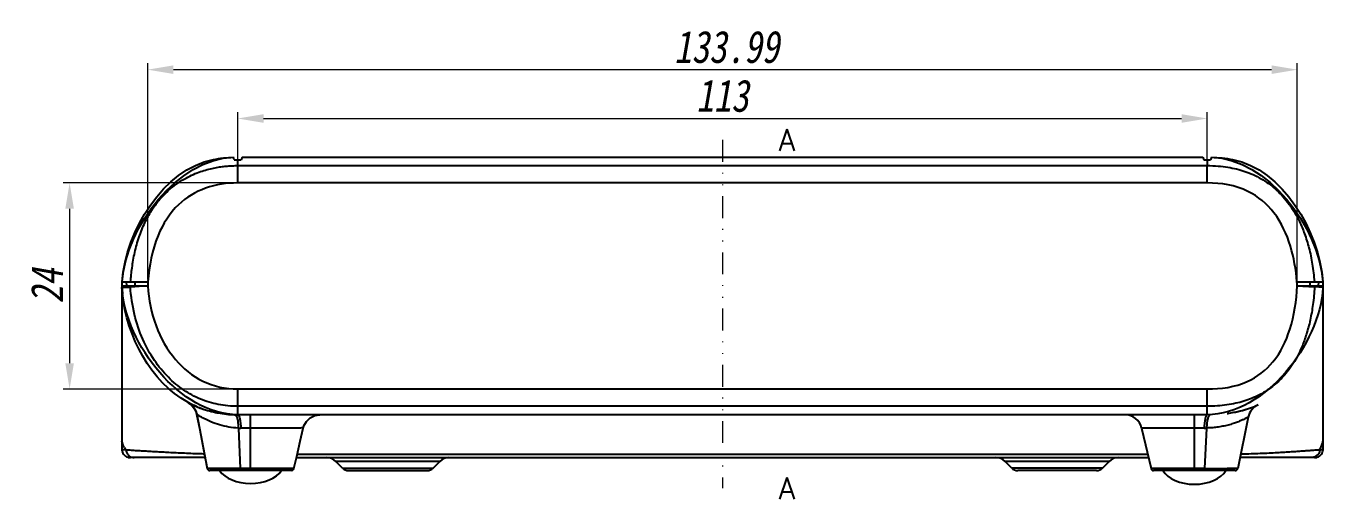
# Model space of a CAD drawing. Header units: millimetres. Extents: x 1571 to 1968, y -272 to 59.
# Drawn here: x 1618.2 to 1769.4, y 3.5 to 58.6 of the extents above; entities that cross this region are included whole.
import ezdxf
from ezdxf.enums import TextEntityAlignment as Align

# ---------------------------------------------------------------- set-up
doc = ezdxf.new("R2010")
doc.units = ezdxf.units.MM
doc.linetypes.add('DIVIDE', pattern=[31.75, 12.7, -6.35, 0, -6.35, 0, -6.35])
doc.layers.add('02___PRT_ALL_AXES', color=7, linetype='Continuous')
doc.layers.add('dim', color=82, linetype='Continuous', lineweight=9)
doc.layers.add('hatch', color=56, linetype='Continuous', lineweight=9)
doc.styles.add('wuwei', font='SimSun.ttf', dxfattribs={"width": 0.8, "oblique": 10})
doc.styles.add('样式 1', font='txt.shx')
doc.dimstyles.new('wuwei', dxfattribs={"dimscale": 1.5, "dimtxt": 2.5, "dimasz": 1.5, "dimexe": 0.3, "dimexo": 0.3, "dimgap": 0.5, "dimtad": 1, "dimdsep": 46, "dimtxsty": 'wuwei', "dimcen": 0, "dimclrd": 42, "dimclre": 256, "dimclrt": 256, "dimazin": 2, "dimtfac": 1, "dimtofl": 0, "dimtmove": 0, "dimatfit": 3, "dimfxl": 1, "dimlwd": 5, "dimlwe": 5, "dimarcsym": 0})

# ---------------------------------------------------------------- blocks, each defined once
blk = doc.blocks.new('*D20')
at = {"layer": 'Defpoints', "color": 0}
for p in [(1766.37, 53.54), (1632.38, 28.34), (1766.37, 28.34)]:
    blk.add_point(p, dxfattribs=at)
at = {"layer": 'dim', "color": 82, "lineweight": 5, "true_color": 0x35c922}
for p, q in [((1632.38, 29.09), (1632.38, 54.29)), ((1766.37, 29.09), (1766.37, 54.29))]:
    blk.add_line(p, q, dxfattribs=at)
at = {"layer": 'dim', "color": 42, "lineweight": 5}
blk.add_line((1635.38, 53.54), (1763.37, 53.54), dxfattribs=at)
at = {"layer": 'dim', "color": 42}
for points in [[(1635.38, 54.04), (1635.38, 53.04), (1632.38, 53.54)], [(1763.37, 54.04), (1763.37, 53.04), (1766.37, 53.54)]]:
    blk.add_solid(points, dxfattribs=at)
at = {"layer": 'dim', "color": 82, "true_color": 0x4bd605, "insert": (1699.87, 56.17), "char_height": 3.75, "attachment_point": 5, "style": 'wuwei'}
blk.add_mtext('133.99', dxfattribs=at)
blk = doc.blocks.new('*D21')
at = {"layer": 'Defpoints', "color": 0}
for p in [(1642.88, 40.34), (1623.28, 16.34), (1642.88, 16.34)]:
    blk.add_point(p, dxfattribs=at)
at = {"layer": 'dim', "color": 82, "lineweight": 5, "true_color": 0x35c922}
for p, q in [((1642.13, 40.34), (1622.53, 40.34)), ((1642.13, 16.34), (1622.53, 16.34))]:
    blk.add_line(p, q, dxfattribs=at)
at = {"layer": 'dim', "color": 42, "lineweight": 5}
blk.add_line((1623.28, 37.34), (1623.28, 19.34), dxfattribs=at)
at = {"layer": 'dim', "color": 42}
for points in [[(1622.78, 37.34), (1623.78, 37.34), (1623.28, 40.34)], [(1622.78, 19.34), (1623.78, 19.34), (1623.28, 16.34)]]:
    blk.add_solid(points, dxfattribs=at)
at = {"layer": 'dim', "color": 82, "true_color": 0x4bd605, "insert": (1620.65, 28.34), "char_height": 3.75, "attachment_point": 5, "rotation": 90, "style": 'wuwei'}
blk.add_mtext('24', dxfattribs=at)
blk = doc.blocks.new('*D32')
at = {"layer": 'Defpoints', "color": 0}
for p in [(1755.88, 47.85), (1642.88, 40.34), (1755.88, 40.34)]:
    blk.add_point(p, dxfattribs=at)
at = {"layer": 'dim', "color": 82, "lineweight": 5, "true_color": 0x35c922}
for p, q in [((1642.88, 41.09), (1642.88, 48.6)), ((1755.88, 41.09), (1755.88, 48.6))]:
    blk.add_line(p, q, dxfattribs=at)
at = {"layer": 'dim', "color": 42, "lineweight": 5}
blk.add_line((1645.88, 47.85), (1752.88, 47.85), dxfattribs=at)
at = {"layer": 'dim', "color": 42}
for points in [[(1645.88, 48.35), (1645.88, 47.35), (1642.88, 47.85)], [(1752.88, 48.35), (1752.88, 47.35), (1755.88, 47.85)]]:
    blk.add_solid(points, dxfattribs=at)
at = {"layer": 'dim', "color": 82, "true_color": 0x4bd605, "insert": (1699.38, 50.48), "char_height": 3.75, "attachment_point": 5, "style": 'wuwei'}
blk.add_mtext('113', dxfattribs=at)

msp = doc.modelspace()

# ---------------------------------------------------------------- linework, layer by layer
at = {"color": 7, "linetype": 'Continuous'}
for p, q in [((1642.475, 43.044), (1642.378, 43.336)), ((1642.475, 43.044), (1643.275, 43.044)), ((1642.875, 40.344), (1642.875, 43.044)), ((1642.875, 42.361), (1755.876, 42.361)), ((1643.375, 43.344), (1643.275, 43.044)), ((1643.375, 43.344), (1755.375, 43.344)), ((1755.375, 43.344), (1755.475, 43.044)), ((1755.475, 43.044), (1756.275, 43.044)), ((1755.875, 43.044), (1755.875, 42.361)), ((1755.875, 40.344), (1755.876, 42.361)), ((1756.373, 43.337), (1756.275, 43.044)), ((1755.875, 40.344), (1642.875, 40.344)), ((1629.405, 28.426), (1629.406, 28.844)), ((1629.406, 28.844), (1632.414, 28.844)), ((1629.935, 28.344), (1629.909, 28.844)), ((1630.936, 28.344), (1630.91, 28.844)), ((1766.336, 28.844), (1769.345, 28.844)), ((1767.841, 28.844), (1767.815, 28.344)), ((1768.842, 28.844), (1768.815, 28.344)), ((1769.345, 28.844), (1769.345, 28.426)), ((1629.375, 28.344), (1632.38, 28.344)), ((1629.375, 28.344), (1629.375, 9.327)), ((1629.386, 28.159), (1630.367, 28.219)), ((1629.405, 28.343), (1629.405, 28.426)), ((1629.909, 28.426), (1629.909, 28.344)), ((1632.38, 28.344), (1630.367, 28.219)), ((1766.371, 28.344), (1768.385, 28.226)), ((1766.371, 28.344), (1769.375, 28.344)), ((1769.366, 28.169), (1768.385, 28.226)), ((1768.842, 28.426), (1768.842, 28.344)), ((1769.345, 28.426), (1769.345, 28.343)), ((1769.375, 9.327), (1769.375, 28.344)), ((1642.875, 16.344), (1755.875, 16.344)), ((1642.875, 13.344), (1642.875, 16.344)), ((1755.875, 13.344), (1755.875, 16.344)), ((1637.101, 14.767), (1637.06, 14.789)), ((1637.067, 14.785), (1637.482, 14.485)), ((1637.992, 14.336), (1638.112, 14.288)), ((1755.875, 14.326), (1642.875, 14.326)), ((1760.431, 13.98), (1760.448, 13.985)), ((1761.4, 14.324), (1761.413, 14.329)), ((1638.026, 13.606), (1638.072, 13.426)), ((1638.109, 13.4), (1638.072, 13.426)), ((1638.109, 13.4), (1639.329, 7.087)), ((1755.875, 13.344), (1642.875, 13.344)), ((1644.375, 6.844), (1644.375, 13.344)), ((1754.375, 6.844), (1754.375, 13.344)), ((1760.658, 13.072), (1759.425, 7.083)), ((1642.948, 11.798), (1643.169, 7.076)), ((1644.375, 11.793), (1643.237, 11.793)), ((1748.233, 11.793), (1749.322, 7.076)), ((1755.514, 11.793), (1748.233, 11.793)), ((1755.795, 11.796), (1755.548, 7.076)), ((1639.083, 8.344), (1630.32, 8.344)), ((1649.715, 8.344), (1749.029, 8.344)), ((1649.807, 8.748), (1748.936, 8.748)), ((1666.436, 7.904), (1654.315, 7.904)), ((1655.083, 7.136), (1654.315, 7.904)), ((1665.668, 7.136), (1666.436, 7.904)), ((1733.083, 7.136), (1732.315, 7.904)), ((1744.436, 7.904), (1732.315, 7.904)), ((1743.668, 7.136), (1744.436, 7.904)), ((1768.431, 8.344), (1759.684, 8.344)), ((1639.329, 7.087), (1639.328, 7.087)), ((1649.135, 6.844), (1639.623, 6.844)), ((1643.566, 7.076), (1643.169, 7.076)), ((1643.972, 7.076), (1643.566, 7.076)), ((1644.375, 7.076), (1643.972, 7.076)), ((1645.42, 7.076), (1644.375, 7.076)), ((1645.688, 7.076), (1645.42, 7.076)), ((1655.083, 7.136), (1665.668, 7.136)), ((1655.79, 6.844), (1664.961, 6.844)), ((1743.668, 7.136), (1733.083, 7.136)), ((1742.961, 6.844), (1733.79, 6.844)), ((1749.869, 7.076), (1749.322, 7.076)), ((1759.131, 6.844), (1749.614, 6.844)), ((1750.464, 7.076), (1749.869, 7.076)), ((1755.548, 7.076), (1750.464, 7.076))]:
    msp.add_line(p, q, dxfattribs=at)
for points in [[(1637.482, 14.485), (1637.81, 14.084), (1638.026, 13.606)], [(1638.072, 13.426), (1638.447, 11.566), (1638.898, 9.291), (1639.328, 7.087)], [(1650.513, 11.798), (1650.587, 12.044), (1650.88, 12.57), (1651.317, 12.985), (1651.858, 13.251), (1652.453, 13.344)], [(1649.428, 7.078), (1649.75, 8.498), (1650.153, 10.252), (1650.513, 11.798)], [(1649.135, 6.844), (1649.274, 6.878), (1649.382, 6.973), (1649.428, 7.078)]]:
    msp.add_lwpolyline(points, dxfattribs=at)
for centre, radius, start, end in [((1657.496, 26.877), 25.159, 175.51752, 176.65887), ((1743.336, 26.982), 23.075, 3.383, 4.62759), ((1649.244, 29.385), 19.896, 182.99994, 183.53347), ((1649.165, 29.38), 19.817, 183.52969, 185.6718), ((1649.222, 29.383), 18.892, 183.15554, 183.5335), ((1738.753, 29.948), 29.682, 356.67516, 356.90165), ((1738.673, 29.952), 30.744, 356.67534, 357.00036), ((1642.811, 25.444), 12.108, 241.63865, 241.85613), ((1642.747, 25.319), 11.968, 241.84371, 249.25056), ((1651.852, 42.683), 31.572, 242.53457, 242.71954), ((1642.7, 25.205), 11.845, 247.17734, 247.82627), ((1652.995, 51.481), 40.06, 248.19033, 248.37647), ((1642.73, 25.282), 11.926, 247.834, 256.89768), ((1642.721, 25.255), 11.898, 249.25901, 250.21588), ((1642.72, 25.255), 11.898, 250.21589, 250.35133), ((1642.763, 25.411), 12.06, 256.88435, 258.21025), ((1756.252, 27.954), 14.59, 278.58282, 281.58854), ((1756.368, 27.371), 13.995, 281.6054, 282.26894), ((1756.416, 27.151), 13.77, 282.26833, 283.16885), ((1756.559, 26.556), 13.158, 282.77097, 287.11285), ((1756.553, 26.579), 13.182, 283.15286, 287.14448), ((1756.831, 25.675), 12.236, 287.14901, 291.88853), ((1762.617, 12.668), 2, 114.08952, 168.36174), ((1756.977, 25.297), 11.831, 291.91748, 292.03307), ((1757.035, 25.155), 11.678, 292.02834, 294.0857), ((1642.782, 25.501), 12.152, 258.21029, 259.58385), ((1642.843, 25.873), 12.529, 259.61665, 268.63818), ((1642.875, 26.539), 13.195, 268.56698, 270.00193), ((1746.284, 11.344), 2, 12.99499, 90.00165), ((1756.137, 28.691), 15.336, 277.70738, 278.33513), ((1756.162, 28.521), 15.164, 278.33582, 278.60012), ((1643.235, 20.501), 8.708, 268.10904, 270.01017), ((1755.515, 23.957), 12.163, 269.9963, 271.31719), ((1631.394, 10.677), 2.046, 189.38317, 190.22101), ((1629.477, 9.66), 0.348, 253.12542, 255.64375), ((1630.364, 9.327), 0.989, 180.01486, 187.51701), ((1630.365, 9.327), 0.989, 187.49184, 198.21468), ((1632.371, 11.116), 3.125, 210.9106, 216.16478), ((1766.084, 10.929), 3.349, 330.64679, 333.90843), ((1766.18, 10.883), 3.242, 333.88889, 340.30415), ((1766.241, 10.86), 3.177, 340.33206, 350.01253), ((1768.383, 9.327), 0.992, 341.72612, 354.33732), ((1769.231, 10.065), 0.752, 279.8845, 280.76997), ((1766.224, 10.864), 3.194, 349.99065, 350.61761), ((1768.387, 9.327), 0.988, 354.31632, 359.99042), ((1769.242, 10.012), 0.698, 280.77809, 281.0657), ((1630.355, 9.324), 0.979, 198.25439, 234.37688), ((1630.359, 9.33), 0.986, 234.37739, 252.30916), ((1630.36, 9.334), 0.99, 252.32022, 256.70623), ((1630.363, 9.346), 1.002, 256.70572, 267.59488), ((1630.362, 9.334), 0.99, 267.60278, 269.99811), ((1638.884, 7.844), 0.5, 65.06319, 90), ((1653.254, 6.844), 1.5, 45.00097, 90), ((1667.497, 6.844), 1.5, 89.99862, 134.99903), ((1731.254, 6.844), 1.5, 45.00097, 90), ((1745.497, 6.844), 1.5, 89.99862, 134.99903), ((1759.867, 7.844), 0.5, 90, 112.36887), ((1768.389, 9.337), 0.993, 270.00435, 273.8507), ((1768.389, 9.345), 1.002, 273.84778, 284.69786), ((1768.393, 9.33), 0.986, 284.70856, 287.61424), ((1768.393, 9.329), 0.985, 287.62093, 305.50369), ((1768.397, 9.323), 0.978, 305.51144, 341.68713), ((1639.623, 7.144), 0.3, 190.95807, 269.99604), ((1655.79, 7.844), 1, 224.99856, 269.99796), ((1664.961, 7.844), 1, 270.00204, 315.00144), ((1733.79, 7.844), 1, 224.9987, 269.99816), ((1742.961, 7.844), 1, 270.00184, 315.0013), ((1749.614, 7.144), 0.3, 192.99304, 269.993), ((1755.566, 1094.334), 1087.258, 269.999066, 270.139565), ((1759.131, 7.144), 0.3, 270.00004, 348.3618)]:
    msp.add_arc(centre, radius, start, end, dxfattribs=at)
for centre, major_axis, start_param, end_param in [((1630.341, 8.744), (0.327, 0.253), 3.8595015, 4.028358), ((1768.41, 8.744), (-0.327, 0.253), -4.028358, -3.8641925)]:
    msp.add_ellipse(centre, major_axis=major_axis, ratio=0.9479267, start_param=start_param, end_param=end_param, dxfattribs=at)
for points, start_tangent, end_tangent in [([(1629.406, 28.844), (1642.378, 43.336)], (0.0696639, 0.9975705), (0.9995003, 0.031608)), ([(1629.406, 28.844), (1640.049, 43.079)], (0.0696639, 0.9975705), (0.9818061, 0.1898864)), ([(1630.391, 28.844), (1630.56, 30.462), (1630.879, 32.241), (1631.384, 34.053), (1632.051, 35.707), (1632.832, 37.125), (1633.694, 38.311), (1634.598, 39.28), (1635.513, 40.055), (1636.417, 40.668), (1637.294, 41.145), (1638.136, 41.512), (1638.939, 41.791), (1639.701, 41.999), (1640.419, 42.148), (1641.085, 42.25), (1641.691, 42.313), (1642.267, 42.348), (1642.875, 42.361)], (0.0721917, 0.9973908), (1, 0.0000002)), ([(1640.049, 43.079), (1642.378, 43.336)], (0.9818061, 0.1898864), (0.9995003, 0.031608)), ([(1755.876, 42.361), (1757.143, 42.312), (1758.284, 42.176), (1759.306, 41.968), (1760.258, 41.689), (1761.215, 41.314), (1762.168, 40.826), (1763.034, 40.264), (1763.802, 39.648), (1764.529, 38.942), (1765.25, 38.088), (1765.956, 37.057), (1766.618, 35.839), (1767.214, 34.42), (1767.724, 32.776), (1768.12, 30.888), (1768.359, 28.844)], (1, -0.0000004), (0.0740312, -0.9972559)), ([(1756.373, 43.337), (1758.834, 43.076)], (0.9996059, -0.0280727), (0.9822576, -0.1875365)), ([(1756.373, 43.337), (1769.345, 28.844)], (0.9996059, -0.0280727), (0.0712711, -0.997457)), ([(1758.834, 43.076), (1769.345, 28.844)], (0.9822576, -0.1875365), (0.0712711, -0.997457)), ([(1642.875, 40.344), (1639.122, 39.727), (1635.981, 37.811), (1633.595, 34.212), (1632.414, 28.844)], (-1, 0), (-0.0782374, -0.9969348)), ([(1766.336, 28.844), (1765.568, 32.988), (1763.652, 36.857), (1760.625, 39.363), (1755.875, 40.344)], (-0.0807194, 0.9967369), (-1, 0)), ([(1642.875, 13.344), (1629.386, 28.159)], (-1, 0), (-0.0616327, 0.9980989)), ([(1637.059, 14.79), (1629.445, 27.421)], (-0.8799694, 0.4750305), (-0.098852, 0.9951021)), ([(1642.875, 14.326), (1640.607, 14.545), (1638.529, 15.176), (1636.59, 16.219), (1634.792, 17.705), (1633.167, 19.679), (1631.814, 22.135), (1630.843, 25.029), (1630.367, 28.219)], (-1, 0.0001665), (-0.0616688, 0.9980967)), ([(1632.38, 28.344), (1633.361, 23.685), (1635.612, 19.79), (1638.815, 17.26), (1642.875, 16.344)], (0.0616661, -0.9980968), (1, 0)), ([(1755.875, 16.344), (1760.542, 17.217), (1763.538, 19.502), (1765.494, 23.267), (1766.371, 28.344)], (1, 0), (0.0580668, 0.9983127)), ([(1768.385, 28.226), (1768.19, 26.18), (1767.87, 24.353), (1767.442, 22.736), (1766.928, 21.323), (1766.343, 20.094), (1765.699, 19.029), (1765.027, 18.137), (1764.344, 17.395), (1763.655, 16.777), (1762.87, 16.198), (1761.974, 15.669), (1761.038, 15.237), (1760.147, 14.921), (1759.212, 14.673), (1758.177, 14.483), (1757.057, 14.366), (1755.875, 14.326)], (-0.0579855, -0.9983174), (-1, 0.0000031)), ([(1769.366, 28.169), (1755.875, 13.344)], (-0.0579999, -0.9983166), (-1, 0)), ([(1637.078, 14.779), (1637.29, 14.669)], (0.4701068, 0.8826095), (0.8873682, -0.4610615)), ([(1637.101, 14.767), (1637.568, 14.42), (1637.914, 13.951), (1638.109, 13.4)], (0.8818394, -0.4715499), (0.1918708, -0.9814202)), ([(1638.106, 14.288), (1637.98, 14.342), (1637.385, 14.62), (1637.101, 14.767)], (-0.9217094, 0.3878812), (-0.8809452, 0.4732183)), ([(1638.233, 14.24), (1638.942, 13.973)], (0.9296672, -0.3684004), (0.9445384, -0.3284009)), ([(1639.106, 12.817), (1638.92, 12.915), (1638.372, 13.231), (1638.109, 13.4)], (-0.8900641, 0.4558353), (-0.8280622, 0.5606362)), ([(1642.948, 11.798), (1641.838, 11.906), (1640.757, 12.154), (1639.751, 12.515), (1639.106, 12.817)], (-0.9994265, 0.0338616), (-0.8900641, 0.4558353)), ([(1642.545, 13.348), (1642.691, 13.233)], (0.9996897, -0.0249099), (0.5426273, -0.8399736)), ([(1642.691, 13.233), (1642.816, 12.91), (1642.905, 12.413), (1642.948, 11.798)], (0.5426273, -0.8399736), (0.0286515, -0.9995895)), ([(1642.875, 13.344), (1642.998, 13.232), (1643.106, 12.909), (1643.189, 12.411), (1643.237, 11.793)], (1, 0.0000002), (0.042759, -0.9990854)), ([(1755.875, 13.344), (1755.753, 13.232), (1755.645, 12.909), (1755.562, 12.411), (1755.514, 11.793)], (-1, 0.0000074), (-0.0427294, -0.9990867)), ([(1756.063, 13.233), (1755.935, 12.909), (1755.843, 12.412), (1755.795, 11.796)], (-0.548811, -0.8359464), (-0.0358357, -0.9993577)), ([(1760.658, 13.072), (1760.642, 13.063), (1760.592, 13.036), (1760.498, 12.986), (1760.35, 12.909), (1760.132, 12.802), (1759.827, 12.663), (1759.419, 12.496), (1758.907, 12.314), (1758.311, 12.139), (1757.661, 11.993), (1756.997, 11.886), (1756.36, 11.823), (1755.795, 11.796)], (-0.8768211, -0.4808167), (-0.9997255, -0.0234294)), ([(1756.21, 13.346), (1756.063, 13.233)], (-0.999847, -0.0174896), (-0.548811, -0.8359464)), ([(1650.487, 11.799), (1650.468, 11.798), (1650.182, 11.796), (1649.703, 11.795), (1649.122, 11.794), (1648.43, 11.794), (1647.59, 11.793), (1646.607, 11.793), (1645.506, 11.793), (1644.375, 11.793)], (-0.0261161, -0.9996589), (-1, 0.0000029)), ([(1629.541, 9.799), (1629.381, 10.314)], (-0.4049004, 0.9143608), (-0.1774316, 0.9841331)), ([(1629.39, 9.323), (1629.464, 9.309)], (0.9686252, -0.248526), (0.9902436, -0.1393469)), ([(1629.464, 9.309), (1629.617, 9.291)], (0.9902436, -0.1393469), (0.9951262, -0.0986099)), ([(1629.69, 9.511), (1629.541, 9.799)], (-0.5127027, 0.8585662), (-0.4049004, 0.9143608)), ([(1629.617, 9.291), (1629.849, 9.272)], (0.9951262, -0.0986099), (0.9974087, -0.0719441)), ([(1629.849, 9.272), (1629.942, 8.912), (1630.157, 8.612), (1630.465, 8.413), (1630.823, 8.344)], (0.0698218, -0.9975595), (1, 0.0000007)), ([(1629.849, 9.272), (1630.314, 9.237), (1630.92, 9.196), (1631.627, 9.153), (1632.375, 9.109), (1633.121, 9.066), (1633.871, 9.025), (1634.645, 8.984), (1635.482, 8.942), (1636.402, 8.898), (1637.406, 8.856), (1638.428, 8.82), (1638.993, 8.803)], (0.9964284, -0.0844423), (0.9995961, -0.0284197)), ([(1759.775, 8.785), (1759.891, 8.788), (1760.978, 8.816), (1762.06, 8.853), (1763.09, 8.897), (1764.039, 8.945), (1764.902, 8.995), (1765.681, 9.045), (1766.373, 9.092), (1766.979, 9.134), (1767.497, 9.172), (1767.933, 9.204), (1768.294, 9.231), (1768.587, 9.254), (1768.821, 9.272), (1769.003, 9.288)], (0.9997791, 0.0210194), (0.9961113, 0.0881033)), ([(1769.003, 9.288), (1768.912, 8.923), (1768.696, 8.617), (1768.383, 8.414), (1768.018, 8.344)], (-0.0549106, -0.9984913), (-1, 0.0000045)), ([(1769.003, 9.288), (1769.169, 9.302), (1769.293, 9.315), (1769.361, 9.324)], (0.997157, 0.0753517), (0.985129, 0.1718162)), ([(1640.411, 7.081), (1639.821, 7.083), (1639.455, 7.085), (1639.329, 7.087)], (-0.999992, -0.0039985), (-0.977184, 0.2123945)), ([(1643.169, 7.076), (1642.131, 7.077), (1641.195, 7.078), (1640.411, 7.081)], (-1, 0.0000531), (-0.999992, -0.0039985)), ([(1643.239, 6.844), (1643.208, 6.873), (1643.183, 6.956), (1643.169, 7.076)], (-0.9999999, 0.0003603), (-0.0549903, 0.9984869)), ([(1647.958, 7.076), (1646.91, 7.076), (1645.688, 7.076)], (-0.9999976, 0.0022085), (-1, 0.0001554)), ([(1648.76, 7.077), (1647.958, 7.076)], (-0.9999181, -0.0127985), (-0.9999976, 0.0022085)), ([(1649.135, 7.079), (1648.76, 7.077)], (-0.9999576, 0.0092091), (-0.9999181, -0.0127985)), ([(1649.428, 7.078), (1649.262, 7.077), (1649.135, 7.079)], (0.9969616, -0.0778952), (-0.9999576, 0.0092091)), ([(1755.48, 6.844), (1755.511, 6.873), (1755.535, 6.956), (1755.548, 7.076)], (1, 0.0000267), (0.0534745, 0.9985692)), ([(1759.425, 7.083), (1759.382, 7.083), (1759.32, 7.083), (1759.219, 7.082), (1759.07, 7.082), (1758.862, 7.081), (1758.581, 7.08), (1758.214, 7.079)], (-0.9999938, -0.0035251), (-0.9999967, -0.0025617))]:
    msp.add_spline(points, degree=3, dxfattribs=dict(at, start_tangent=start_tangent, end_tangent=end_tangent))
at = {"layer": '02___PRT_ALL_AXES', "color": 7, "linetype": 'Continuous'}
for centre, major_axis, start_param, end_param in [((1644.375, 7.844), (3.941, 0), -2.7300533, -1.5707963), ((1644.375, 7.844), (-3.941, 0), 1.5707963, 2.7300533), ((1754.375, 7.744), (3.941, 0), -2.7733041, -1.5707963), ((1754.375, 7.744), (-3.941, 0), 1.5707963, 2.7733041)]:
    msp.add_ellipse(centre, major_axis=major_axis, ratio=0.6343129, start_param=start_param, end_param=end_param, dxfattribs=at)
at = {"layer": 'hatch', "color": 2, "linetype": 'DIVIDE', "ltscale": 0.2}
msp.add_line((1699.375, 45.35), (1699.375, 4.774), dxfattribs=at)
at = {"layer": 'hatch', "color": 2}
for points in [[(1699.375, 45.35, 0, 0, 0), (1701.875, 45.35, 0.75, 0, 0), (1704.375, 45.35, 0, 0, 0)], [(1699.375, 4.774, 0, 0, 0), (1701.875, 4.774, 0.75, 0, 0), (1704.375, 4.774, 0, 0, 0)]]:
    msp.add_lwpolyline(points, format="xyseb", dxfattribs=at)

# ---------------------------------------------------------------- texts
at = {"layer": 'hatch', "color": 6, "style": '样式 1'}
for p in [(1706.875, 45.35), (1706.875, 4.774)]:
    msp.add_text('A', height=2.5, dxfattribs=at).set_placement(p, align=Align.MIDDLE)

# ---------------------------------------------------------------- dimensions: what is measured, and where the dimension line sits
at = {"layer": 'dim'}
for base, p1, p2, picture, middle in [((1766.371, 53.544), (1632.38, 28.344), (1766.371, 28.344), '*D20', (1699.866, 53.544)), ((1755.875, 47.852), (1642.875, 40.344), (1755.875, 40.344), '*D32', (1699.375, 47.852))]:
    dim = msp.add_linear_dim(base=base, p1=p1, p2=p2, dimstyle='wuwei', override={"dimasz": 2, "dimexe": 0.49975, "dimexo": 0.49975, "dimgap": 0.49975}, dxfattribs=at)
    dim.commit()
    dim.dimension.update_dxf_attribs({"geometry": picture, "text_midpoint": middle, "dimtype": 160})
dim = msp.add_linear_dim(base=(1623.276, 16.344), p1=(1642.875, 40.344), p2=(1642.875, 16.344), angle=90, dimstyle='wuwei', override={"dimasz": 2, "dimexe": 0.49975, "dimexo": 0.49975, "dimgap": 0.49975}, dxfattribs=at)
dim.commit()
dim.dimension.update_dxf_attribs({"geometry": '*D21', "text_midpoint": (1623.276, 28.344), "dimtype": 160})

doc.saveas('drawing.dxf')
